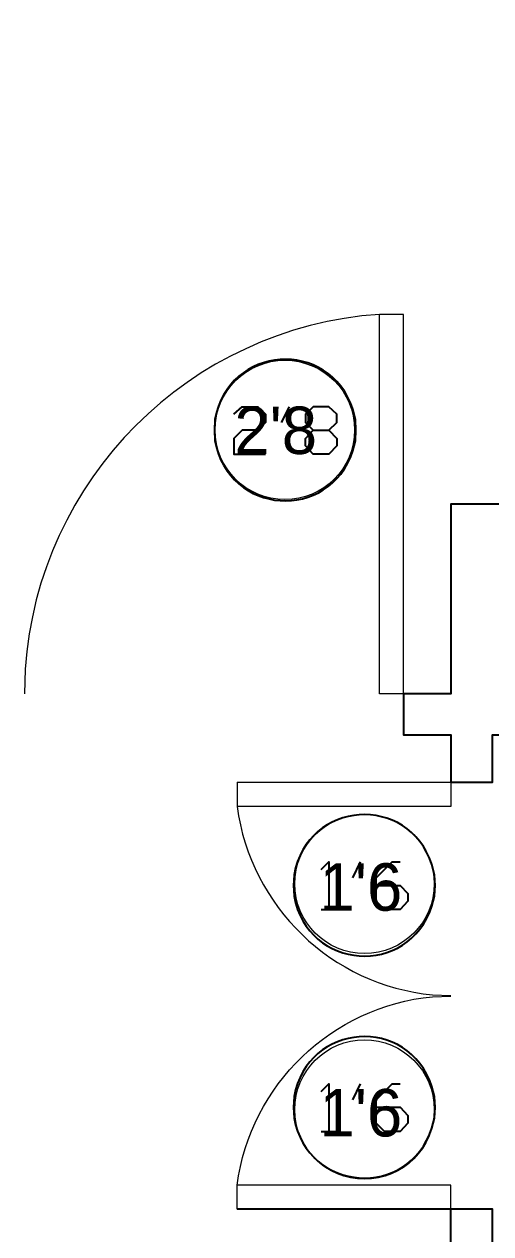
# Model space of a CAD drawing. Header units: inches. Extents: x -167 to 6071, y -6287 to -2731.
# Drawn here: x 111.5 to 150.8, y -5776.1 to -5674.1 of the extents above; entities that cross this region are included whole.
import ezdxf

# ---------------------------------------------------------------- set-up
doc = ezdxf.new("R2010")
doc.units = ezdxf.units.IN
doc.header["$LTSCALE"] = 96
doc.header["$MEASUREMENT"] = 0
doc.layers.add('Door label', color=5, linetype='Continuous', lineweight=5)
doc.layers.add('Doors', color=5, linetype='Continuous', lineweight=9)
doc.layers.add('PDF_Geometry', color=7, linetype='Continuous', true_color=0x4a4a4a)
doc.styles.get("Standard").update_dxf_attribs({"font": 'arial.ttf'})

msp = doc.modelspace()

# ---------------------------------------------------------------- linework, layer by layer
at = {"layer": 'Door label'}
for centre in [(133.43, -5708.35), (140.14, -5746.63), (140.14, -5765.67)]:
    msp.add_circle(centre, 5.88, dxfattribs=at)
at = {"layer": 'Doors'}
msp.add_line((143.42, -5730.6), (141.4, -5730.6), dxfattribs=at)
at = {"layer": 'Doors', "transparency": 33554687}
for points in [[(143.42, -5698.6), (141.4, -5698.6, 0.37419), (111.53, -5728.52), (111.48, -5730.6)], [(129.4, -5738.07), (129.4, -5740.1, 0.348252), (145.88, -5755.99), (147.42, -5756.04)], [(129.4, -5774.07), (129.4, -5772.04, -0.348252), (145.88, -5756.15), (147.42, -5756.1)]]:
    msp.add_lwpolyline(points, format="xyb", dxfattribs=at)
for points in [[(141.4, -5730.6), (141.4, -5698.6)], [(143.42, -5730.6), (143.42, -5698.6)], [(129.4, -5738.07), (147.42, -5738.07), (147.42, -5740.1), (129.4, -5740.1)], [(129.4, -5774.07), (147.42, -5774.07), (147.42, -5772.04), (129.4, -5772.04)]]:
    msp.add_lwpolyline(points, dxfattribs=at)
at = {"layer": 'PDF_Geometry', "color": 7}
for points in [[(50.2, -5714.6), (44.44, -5714.6), (44.44, -5581.11), (186.94, -5581.11), (186.94, -5714.6), (147.42, -5714.6), (147.42, -5730.6), (143.42, -5730.6), (143.42, -5734.07), (147.42, -5734.07), (147.42, -5738.07), (150.94, -5738.07), (150.94, -5734.07), (184.92, -5734.07), (184.92, -5778.07), (150.94, -5778.07), (150.94, -5774.07), (147.42, -5774.07), (129.4, -5774.07)], [(144.6, -5843.99), (147.42, -5841.16), (147.42, -5809.59), (150.94, -5809.59), (150.94, -5813.59), (184.92, -5813.59), (184.92, -5781.59), (150.94, -5781.59), (150.94, -5785.59), (147.42, -5785.59), (147.42, -5774.07)]]:
    msp.add_lwpolyline(points, dxfattribs=at)
at = {"layer": 'PDF_Geometry'}
for points in [[(129.13, -5707.03), (129.82, -5706.39), (131.16, -5706.39), (131.8, -5707.03), (131.8, -5707.72), (131.16, -5708.36), (129.82, -5708.36), (129.13, -5709.06), (129.13, -5710.39), (131.8, -5710.39)], [(133.13, -5707.72), (133.82, -5706.39)], [(137.13, -5708.36), (137.82, -5709.06), (137.82, -5709.7), (137.13, -5710.39), (135.8, -5710.39), (135.16, -5709.7), (135.16, -5709.06), (135.8, -5708.36), (137.13, -5708.36), (137.82, -5707.72), (137.82, -5707.03), (137.13, -5706.39), (135.8, -5706.39), (135.16, -5707.03), (135.16, -5707.72), (135.8, -5708.36)], [(139.16, -5710.12), (139.37, -5709.27), (139.42, -5708.36), (139.37, -5707.46), (139.16, -5706.6)], [(127.53, -5707.46), (127.48, -5708.36), (127.53, -5709.27)], [(136.49, -5745.43), (137.13, -5744.79), (137.13, -5748.79)], [(139.16, -5746.12), (139.8, -5744.79)], [(141.13, -5746.76), (143.16, -5746.76), (143.8, -5747.46), (143.8, -5748.1), (143.16, -5748.79), (141.82, -5748.79), (141.13, -5748.1), (141.13, -5746.12), (142.46, -5744.79), (143.16, -5744.79)], [(145.82, -5748.52), (146.04, -5747.67), (146.09, -5746.76), (146.04, -5745.86), (145.82, -5745)], [(134.2, -5745.86), (134.14, -5746.76), (134.2, -5747.67)], [(136.49, -5748.79), (137.82, -5748.79)], [(136.49, -5764.15), (137.13, -5763.51), (137.13, -5767.51)], [(139.16, -5764.84), (139.8, -5763.51)], [(141.13, -5765.48), (143.16, -5765.48), (143.8, -5766.18), (143.8, -5766.82), (143.16, -5767.51), (141.82, -5767.51), (141.13, -5766.82), (141.13, -5764.84), (142.46, -5763.51), (143.16, -5763.51)], [(145.82, -5767.24), (146.04, -5766.39), (146.09, -5765.48), (146.04, -5764.58), (145.82, -5763.72)], [(134.2, -5764.58), (134.14, -5765.48), (134.2, -5766.39)], [(136.49, -5767.51), (137.82, -5767.51)]]:
    msp.add_lwpolyline(points, dxfattribs=at)
for points in [[(139.16, -5706.6), (137.18, -5700.59), (128.67, -5701.16), (127.53, -5707.46)], [(127.53, -5709.27), (128.67, -5715.57), (137.18, -5716.13), (139.16, -5710.12)], [(145.82, -5745), (143.85, -5738.99), (135.34, -5739.55), (134.2, -5745.86)], [(134.2, -5747.67), (135.34, -5753.97), (143.85, -5754.53), (145.82, -5748.52)], [(145.82, -5763.72), (143.85, -5757.71), (135.34, -5758.27), (134.2, -5764.58)], [(134.2, -5766.39), (135.34, -5772.69), (143.85, -5773.25), (145.82, -5767.24)]]:
    msp.add_open_spline(points, degree=3, dxfattribs=at)

# ---------------------------------------------------------------- texts
at = {"layer": 'Door label', "char_height": 4, "attachment_point": 1}
for s, insert in [("{\\Ftxt|c0;2'\\Ftxt|c129;8}", (129.17, -5706.38)), ("{\\Ftxt|c129;1\\Ftxt|c0;'\\Ftxt|c129;6}", (136.35, -5744.9)), ("{\\Ftxt|c129;1\\Ftxt|c0;'\\Ftxt|c129;6}", (136.35, -5763.94))]:
    msp.add_mtext_dynamic_manual_height_columns(s, width=3.0898, gutter_width=1, heights=[0], dxfattribs=dict(at, insert=insert))

doc.saveas('drawing.dxf')
